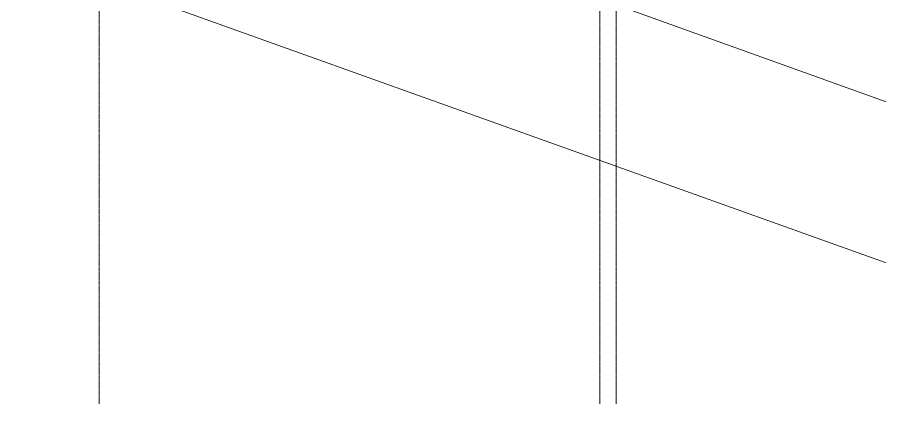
# Model space of a CAD drawing. Header units: inches. Extents: x -23445 to -52, y -314 to 853.
# Drawn here: x -14919.4 to -14498.6, y -273.2 to -84.4 of the extents above; entities that cross this region are included whole.
import ezdxf

# ---------------------------------------------------------------- set-up
doc = ezdxf.new("R2010")
doc.units = ezdxf.units.IN
doc.header["$MEASUREMENT"] = 0
doc.linetypes.add('Grid Line 1_2_', pattern=[0.875, 0.5, -0.125, 0.125, -0.125])
doc.layers.add('A-ANNO-IDEN', color=131, linetype='Continuous', lineweight=9)
doc.layers.add('S-GRID', color=1, linetype='Continuous', lineweight=9)

msp = doc.modelspace()

# ---------------------------------------------------------------- linework, layer by layer
at = {"layer": 'A-ANNO-IDEN', "color": 153}
for p, q in [((-15139.92187, 26.66641), (-14470.75129, -213.32508)), ((-14918.50116, 26.66641), (-14470.75129, -134.75644))]:
    msp.add_line(p, q, dxfattribs=at)
at = {"layer": 'S-GRID', "linetype": 'Grid Line 1_2_'}
for p, q in [((-14879.42762, -273.16081), (-14879.42762, 671.89181)), ((-14635.17762, -273.16081), (-14635.17762, 671.89181)), ((-14627.17762, -273.16081), (-14627.17762, 671.89181))]:
    msp.add_line(p, q, dxfattribs=at)

doc.saveas('drawing.dxf')
